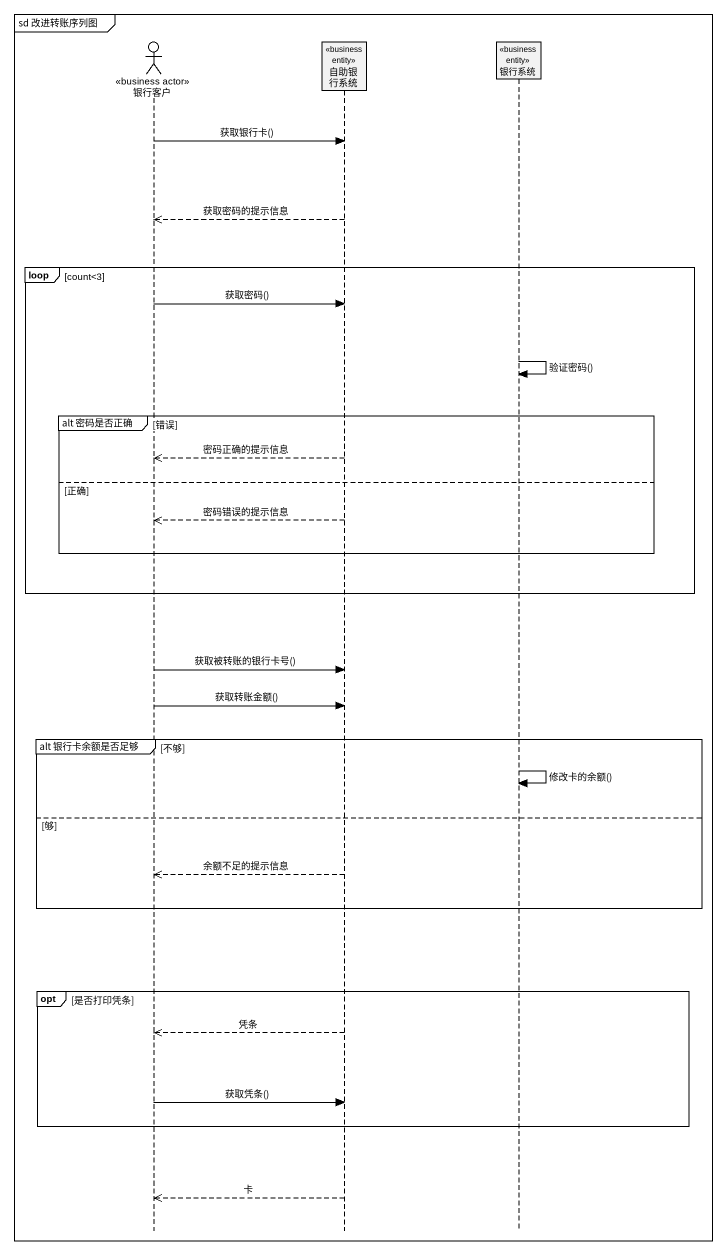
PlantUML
@startuml
mainframe sd 改进转账序列图
hide footbox
actor 银行客户 <<business actor>>
participant 自助银行系统 <<business entity>>
participant 银行系统 <<business entity>>

银行客户 -> 自助银行系统 : 获取银行卡()
自助银行系统 -->> 银行客户 : 获取密码的提示信息
loop count<3
  银行客户 -> 自助银行系统 : 获取密码()
  银行系统 -> 银行系统 : 验证密码()
  group alt 密码是否正确 [错误]
    自助银行系统 -->> 银行客户 : 密码正确的提示信息
  else 正确
    自助银行系统 -->> 银行客户 : 密码错误的提示信息
  end
end
银行客户 -> 自助银行系统 : 获取被转账的银行卡号()
银行客户 -> 自助银行系统 : 获取转账金额()
group alt 银行卡余额是否足够 [不够]
  银行系统 -> 银行系统 : 修改卡的余额()
else 够
  自助银行系统 -->> 银行客户 : 余额不足的提示信息
end
opt 是否打印凭条
  自助银行系统 -->> 银行客户 : 凭条
  银行客户 -> 自助银行系统 : 获取凭条()
end
自助银行系统 -->> 银行客户 : 卡
@enduml
